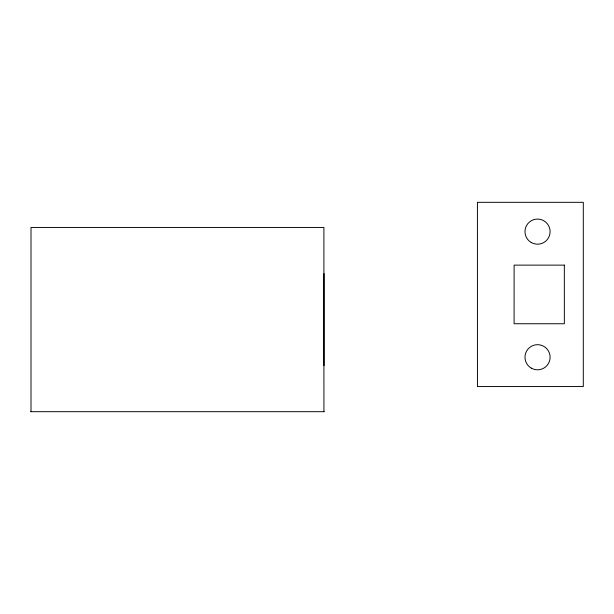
<?xml version="1.0" encoding="UTF-8"?>
<svg xmlns="http://www.w3.org/2000/svg" width="614" height="614" viewBox="0 0 614 614"><rect width="100%" height="100%" fill="white"/><g stroke="black" fill="none" stroke-linecap="round" stroke-linejoin="round"><path stroke-width="0.92" d="M564.335 265.133L564.35 323.747L514.095 323.747L514.11 265.125L564.35 265.125M477.423 386.551L583.3 386.551L583.3 202.321L477.423 202.328L477.446 386.551M30.7 411.679L324.238 411.679M324.015 273.506L324.015 365.622M323.923 411.679L323.9 227.449L31.007 227.449L31.007 411.679M531.264 242.515A12.564 12.564 0 0 0 550.106 231.639A12.564 12.564 0 0 0 531.264 220.756A12.564 12.564 0 0 0 531.264 242.515M531.264 368.124A12.564 12.564 0 0 0 550.106 357.248A12.564 12.564 0 0 0 531.264 346.365A12.564 12.564 0 0 0 531.264 368.124"/></g></svg>
